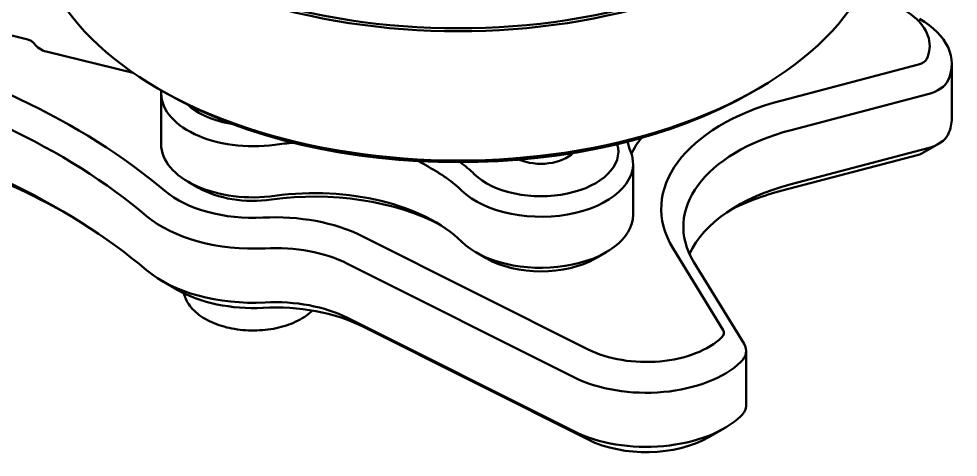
# Model space of a CAD drawing. Header units: millimetres. Extents: x 145 to 303, y 101 to 203.
# Drawn here: x 277.21 to 302.71, y 133.23 to 145.14 of the extents above; entities that cross this region are included whole.
import ezdxf

# ---------------------------------------------------------------- set-up
doc = ezdxf.new("R2010")
doc.units = ezdxf.units.MM
doc.header["$LTSCALE"] = 0.75
doc.layers.add('Visible', color=7, linetype='Continuous', lineweight=50)

msp = doc.modelspace()

# ---------------------------------------------------------------- linework, layer by layer
at = {"layer": 'Visible', "extrusion": (-1e-16, 0.816497, 0.57735)}
for p, q in [((275.84, 144.971), (277.451, 144.577)), ((280.317, 143.668), (277.955, 144.247)), ((301.633, 143.897), (297.927, 142.922)), ((302.535, 143.915), (302.535, 142.445)), ((281.146, 143.152), (281.005, 143.234)), ((281.074, 141.732), (281.074, 143.12)), ((297.127, 143.152), (297.268, 143.234)), ((298.176, 142.117), (301.882, 143.092)), ((301.882, 141.622), (298.176, 140.647)), ((301.75, 141.495), (302.174, 141.74)), ((297.927, 140.473), (301.633, 141.448)), ((293.884, 139.818), (293.884, 141.206)), ((282.089, 140.548), (281.806, 140.712)), ((292.665, 136.157), (286.529, 139.237)), ((289.899, 138.634), (289.617, 138.797)), ((292.869, 138.634), (293.152, 138.797)), ((294.97, 138.901), (296.33, 136.684)), ((286.135, 138.486), (292.272, 135.406)), ((296.895, 136.31), (295.536, 138.526)), ((281.523, 137.772), (281.099, 138.017)), ((292.272, 133.936), (286.135, 137.016)), ((286.529, 136.788), (292.665, 133.708)), ((296.953, 136.117), (296.953, 134.647)), ((295.937, 133.774), (296.361, 134.019))]:
    msp.add_line(p, q, dxfattribs=at)
at = {"layer": 'Visible', "extrusion": (0, 1e-16, -1)}
msp.add_arc((-278.098, 144.817), 0.588, 284.0468, 323.5046, dxfattribs=at)
at = {"layer": 'Visible'}
msp.add_arc((282.548, 131.108), 11.561, 58.5329, 61.5369, dxfattribs=at)
for centre, major_axis, start_param, end_param in [((289.137, 151.44), (11.5, 0), 3.135444, 6.289334), ((299.535, 143.915), (3, 0), -0.260476, 0.785398), ((264.141, 133.776), (20.6, 0), 0.59722, 1.169371), ((301.467, 143.617), (1, 0), -1.143191, -0.260476), ((283.574, 143.12), (-2.5, 0), -0.050127, 1.807769), ((289.137, 147.766), (-11.3, 0), 0.785398, 2.356194), ((300.249, 139.98), (-5.6, 0), -1.143191, 0.340339), ((264.141, 131.816), (20, 0), 0.59722, 1.169371), ((298.305, 140.783), (4.62, 0), 2.705542, 2.880612), ((291.384, 141.206), (-2.5, 0), 0.530972, 3.378566), ((291.384, 141.778), (-1, 0), 0.938222, 2.630199), ((301.467, 141.658), (-0.4, 0), 1.998402, 2.356194), ((285.245, 139.451), (5.02, 0), 0.530972, 0.665913), ((283.574, 141.406), (2.1, 0), 3.926991, 4.949362), ((285.245, 137.737), (4.62, 0), 0.530972, 1.807769), ((300.249, 138.02), (-5, 0), -1.143191, -0.257391), ((283.574, 140.916), (3.5, 0), 3.738813, 4.803779), ((284.167, 137.669), (-3.6, 0), 3.996804, 4.803779), ((291.384, 139.491), (2.1, 0), 3.926991, 5.497787), ((283.574, 138.956), (-2.9, 0), 0.785398, 1.662186), ((284.167, 135.709), (-3, 0), 3.996804, 4.803779), ((295.953, 136.117), (1, 0), -0.542376, 0.340339), ((294.24, 136.713), (-3, 0), 0.855211, 2.599217), ((294.24, 134.754), (2.4, 0), 3.996804, 5.497787)]:
    msp.add_ellipse(centre, major_axis=major_axis, ratio=0.57735, start_param=start_param, end_param=end_param, dxfattribs=at)
at = {"layer": 'Visible', "extrusion": (0, 2e-16, -1)}
for centre, major_axis, start_param, end_param in [((289.137, 151.521), (11.5, 0), 0, 3.141593), ((301.467, 142.148), (1, 0), 0.260476, 1.143191), ((283.574, 141.406), (-2.9, 0), 4.620999, 5.685965)]:
    msp.add_ellipse(centre, major_axis=major_axis, ratio=0.57735, start_param=start_param, end_param=end_param, dxfattribs=at)
at = {"layer": 'Visible', "extrusion": (1e-16, 1e-16, -1)}
for centre, major_axis, start_param, end_param in [((289.137, 147.929), (11.5, 0), 0, 3.141593), ((299.535, 142.445), (-3, 0), 3.141593, 3.402068), ((284.167, 137.179), (-3, 0), 1.479406, 2.286381), ((294.24, 135.243), (3, 0), 0.542376, 2.286381)]:
    msp.add_ellipse(centre, major_axis=major_axis, ratio=0.57735, start_param=start_param, end_param=end_param, dxfattribs=at)
at = {"layer": 'Visible', "extrusion": (0, 1e-16, -1)}
for centre, major_axis, start_param, end_param in [((299.535, 144.405), (2.4, 0), -1.372355, 0.260476), ((300.249, 139.49), (5, 0), 2.801253, 4.284783), ((285.245, 137.41), (-5.02, 0), 1.333823, 2.315512), ((294.24, 137.203), (-2.4, 0), 3.683969, 5.427974)]:
    msp.add_ellipse(centre, major_axis=major_axis, ratio=0.57735, start_param=start_param, end_param=end_param, dxfattribs=at)
at = {"layer": 'Visible', "extrusion": (0, -1e-16, -1)}
msp.add_ellipse((264.141, 133.286), major_axis=(-20, 0), ratio=0.57735, start_param=1.972222, end_param=2.544372, dxfattribs=at)
at = {"layer": 'Visible', "extrusion": (0, 3e-16, -1)}
for centre, major_axis, start_param, end_param in [((301.467, 144.107), (0.4, 0), 0.260476, 1.143191), ((295.953, 134.647), (-1, 0), 3.141593, 3.683969)]:
    msp.add_ellipse(centre, major_axis=major_axis, ratio=0.57735, start_param=start_param, end_param=end_param, dxfattribs=at)
at = {"layer": 'Visible', "extrusion": (1e-16, 2e-16, -1)}
for centre, major_axis, start_param, end_param in [((283.574, 143.447), (-2.1, 0), -1.310085, -0.552584), ((291.384, 141.533), (-2.1, 0), 2.972633, 5.752213), ((284.167, 135.219), (-3.6, 0), 1.479406, 2.286381)]:
    msp.add_ellipse(centre, major_axis=major_axis, ratio=0.57735, start_param=start_param, end_param=end_param, dxfattribs=at)
at = {"layer": 'Visible', "extrusion": (0, 4e-16, -1)}
for centre, major_axis, start_param, end_param in [((264.141, 131.326), (-20.6, 0), 1.972222, 2.341523), ((283.574, 139.446), (3.5, 0), 1.479406, 2.544372), ((295.953, 136.607), (0.4, 0), -0.340339, 0.542376)]:
    msp.add_ellipse(centre, major_axis=major_axis, ratio=0.57735, start_param=start_param, end_param=end_param, dxfattribs=at)
at = {"layer": 'Visible', "extrusion": (-1e-16, 2e-16, -1)}
for centre, major_axis, start_param, end_param in [((298.305, 142.171), (-4.62, 0), -0.236973, -0.137832), ((285.245, 139.125), (-4.62, 0), 1.333823, 1.447241), ((285.245, 139.125), (4.62, 0), -0.7634, -0.683073), ((285.245, 139.125), (-4.62, 0), 2.45852, 2.610621)]:
    msp.add_ellipse(centre, major_axis=major_axis, ratio=0.57735, start_param=start_param, end_param=end_param, dxfattribs=at)
at = {"layer": 'Visible', "extrusion": (0, -2e-16, -1)}
msp.add_ellipse((283.574, 141.732), major_axis=(-2.5, 0), ratio=0.57735, start_param=4.475416, end_param=6.283185, dxfattribs=at)
at = {"layer": 'Visible', "extrusion": (0, 0, -1)}
msp.add_ellipse((300.249, 137.531), major_axis=(5.6, 0), ratio=0.57735, start_param=3.982109, end_param=4.284783, dxfattribs=at)
at = {"layer": 'Visible', "extrusion": (1e-16, -2e-16, -1)}
msp.add_ellipse((291.384, 139.818), major_axis=(-2.5, 0), ratio=0.57735, start_param=3.141593, end_param=5.752213, dxfattribs=at)
at = {"layer": 'Visible'}
msp.add_open_spline([(277.451, 144.577), (277.469, 144.572), (277.486, 144.566), (277.519, 144.552), (277.534, 144.544), (277.561, 144.528), (277.573, 144.519), (277.594, 144.502), (277.602, 144.494), (277.616, 144.48), (277.621, 144.473), (277.625, 144.468)], degree=3, knots=[2.2258269, 2.2258269, 2.2258269, 2.2258269, 2.2768725, 2.2768725, 2.327918, 2.327918, 2.3789635, 2.3789635, 2.4300091, 2.4300091, 2.4810546, 2.4810546, 2.4810546, 2.4810546], dxfattribs=at)
at = {"layer": 'Visible', "extrusion": (-1.453e-13, -1.5225e-12, -1)}
msp.add_open_spline([(285.179, 137.214), (285.17, 137.205), (285.161, 137.196), (285.035, 137.08), (284.893, 136.988), (284.569, 136.835), (284.386, 136.775), (283.999, 136.695), (283.797, 136.674), (283.391, 136.671), (283.189, 136.689), (282.802, 136.764), (282.618, 136.821), (282.285, 136.97), (282.136, 137.062), (281.894, 137.278), (281.8, 137.401), (281.72, 137.583), (281.704, 137.632), (281.693, 137.682)], degree=3, knots=[1.316998, 1.316998, 1.316998, 1.316998, 1.343532, 1.343532, 1.671697, 1.671697, 2.00974, 2.00974, 2.34525, 2.34525, 2.679258, 2.679258, 3.014582, 3.014582, 3.352566, 3.352566, 3.681979, 3.681979, 3.796294, 3.796294, 3.796294, 3.796294], dxfattribs=at)

doc.saveas('drawing.dxf')
